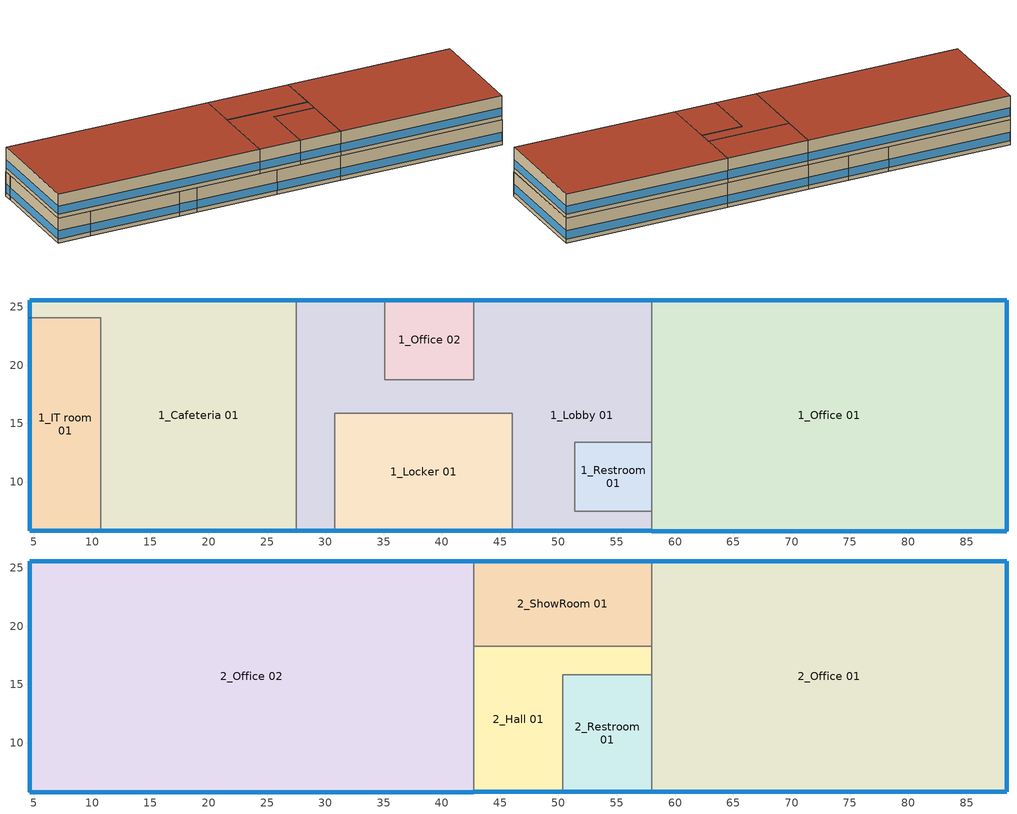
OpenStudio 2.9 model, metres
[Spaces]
1_Cafeteria 01
 floor ground: 27.5,25.58 27.5,5.77 10.73,5.77 10.73,24.06 4.64,24.06 4.64,25.58 z0
 wall outside: 10.73,5.77 27.5,5.77 / 27.5,25.58 4.64,25.58 4.64,24.06 z0:4.67
 wall to 1_IT room 01: 4.64,24.06 10.73,24.06 10.73,5.77 z0:4.67
 wall to 1_Lobby 01: 27.5,5.77 27.5,25.58 z0:4.67
 window: 10.76,5.77 27.47,5.77 / 27.47,25.58 4.66,25.58 z0.76:2.31; 4.64,25.56 4.64,24.09 z0.76:2.36
 roof outside: 27.5,5.77 27.5,25.58 4.64,25.58 4.64,24.06 10.73,24.06 10.73,5.77 z4.67
1_IT room 01
 floor ground: 10.73,24.06 10.73,5.77 4.64,5.77 4.64,24.06 z0
 wall outside: 4.64,24.06 4.64,5.77 10.73,5.77 z0:4.67
 window: 4.66,5.77 10.71,5.77 z0.76:2.32; 4.64,24.04 4.64,5.8 z0.76:2.31
 roof outside: 10.73,5.77 10.73,24.06 4.64,24.06 4.64,5.77 z4.67
1_Lobby 01
 floor ground: 57.98,25.58 57.98,13.37 51.37,13.37 51.37,7.47 57.98,7.47 57.98,5.77 46.04,5.77 46.04,15.88 30.8,15.88 30.8,5.77 27.5,5.77 27.5,25.58 35.12,25.58 35.12,18.73 42.74,18.73 42.74,25.58 z0
 wall outside: 46.04,5.77 57.98,5.77 / 27.5,5.77 30.8,5.77 / 35.12,25.58 27.5,25.58 / 57.98,25.58 42.74,25.58 z0:4.67
 wall to 1_Locker 01: 30.8,5.77 30.8,15.88 46.04,15.88 46.04,5.77 z0:4.67
 wall to 1_Office 02: 42.74,25.58 42.74,18.73 35.12,18.73 35.12,25.58 z0:4.67
 wall to 1_Office 01: 57.98,13.37 57.98,25.58 / 57.98,5.77 57.98,7.47 z0:4.67
 wall to 1_Restroom 01: 57.98,7.47 51.37,7.47 51.37,13.37 57.98,13.37 z0:4.67
 window: 57.95,25.58 42.76,25.58 / 46.07,5.77 57.95,5.77 / 35.09,25.58 27.52,25.58 z0.76:2.31; 27.52,5.77 30.78,5.77 z0.76:2.33
 roof outside: 57.98,5.77 57.98,7.47 51.37,7.47 51.37,13.37 57.98,13.37 57.98,25.58 42.74,25.58 42.74,18.73 35.12,18.73 35.12,25.58 27.5,25.58 27.5,5.77 30.8,5.77 30.8,15.88 46.04,15.88 46.04,5.77 z4.67
1_Locker 01
 floor ground: 46.04,15.88 46.04,5.77 30.8,5.77 30.8,15.88 z0
 wall outside: 30.8,5.77 46.04,5.77 z0:4.67
 window: 30.83,5.77 46.02,5.77 z0.76:2.31
 roof outside: 46.04,5.77 46.04,15.88 30.8,15.88 30.8,5.77 z4.67
1_Office 01
 floor ground: 88.46,25.58 88.46,5.77 57.98,5.77 57.98,25.58 z0
 wall outside: 57.98,5.77 88.46,5.77 88.46,25.58 57.98,25.58 z0:4.67
 wall to 1_Restroom 01: 57.98,13.37 57.98,7.47 z0:4.67
 window: 88.43,25.58 58,25.58 / 58,5.77 88.43,5.77 z0.76:2.3; 88.46,5.8 88.46,25.56 z0.76:2.31
1_Restroom 01
 floor ground: 57.98,13.37 57.98,7.47 51.37,7.47 51.37,13.37 z0
 roof outside: 57.98,7.47 57.98,13.37 51.37,13.37 51.37,7.47 z4.67
1_Office 02
 floor ground: 42.74,25.58 42.74,18.73 35.12,18.73 35.12,25.58 z0
 wall outside: 42.74,25.58 35.12,25.58 z0:4.67
 window: 42.71,25.58 35.14,25.58 z0.76:2.31
 roof outside: 42.74,18.73 42.74,25.58 35.12,25.58 35.12,18.73 z4.67
2_Office 02
 floor ground: 42.74,25.58 42.74,5.77 4.64,5.77 4.64,25.58 z4.67
 wall outside: 42.74,25.58 4.64,25.58 4.64,5.77 42.74,5.77 z4.67:9.25
 wall to 2_ShowRoom 01: 42.74,18.27 42.74,25.58 z4.67:9.25
 wall to 2_Hall 01: 42.74,5.77 42.74,18.27 z4.67:9.25
 window: 4.64,25.56 4.64,5.8 z5.43:6.95; 4.66,5.77 42.71,5.77 / 42.71,25.58 4.66,25.58 z5.43:6.94
 roof outside: 42.74,5.77 42.74,25.58 4.64,25.58 4.64,5.77 z9.25
2_Hall 01
 floor ground: 57.98,18.27 57.98,15.83 50.36,15.83 50.36,5.77 42.74,5.77 42.74,18.27 z4.67
 wall outside: 42.74,5.77 50.36,5.77 z4.67:9.25
 wall to 2_ShowRoom 01: 57.98,18.27 42.74,18.27 z4.67:9.25
 wall to 2_Office 01: 57.98,15.83 57.98,18.27 z4.67:9.25
 wall to 2_Restroom 01: 50.36,5.77 50.36,15.83 57.98,15.83 z4.67:9.25
 window: 42.76,5.77 50.33,5.77 z5.43:6.95
 roof outside: 50.36,5.77 50.36,15.83 57.98,15.83 57.98,18.27 42.74,18.27 42.74,5.77 z9.25
2_Restroom 01
 floor ground: 57.98,15.83 57.98,5.77 50.36,5.77 50.36,15.83 z4.67
 wall outside: 50.36,5.77 57.98,5.77 z4.67:9.25
 wall to 2_Office 01: 57.98,5.77 57.98,15.83 z4.67:9.25
 window: 50.38,5.77 57.95,5.77 z5.43:6.95
 roof outside: 57.98,5.77 57.98,15.83 50.36,15.83 50.36,5.77 z9.25
2_Office 01
 floor to 1_Office 01: 88.46,25.58 88.46,5.77 57.98,5.77 57.98,25.58 z4.67
 wall outside: 57.98,5.77 88.46,5.77 88.46,25.58 57.98,25.58 z4.67:9.25
 wall to 2_ShowRoom 01: 57.98,25.58 57.98,18.27 z4.67:9.25
 window: 88.46,5.8 88.46,25.56 z5.43:6.95; 58,5.77 88.43,5.77 / 88.43,25.58 58,25.58 z5.43:6.94
 roof outside: 88.46,5.77 88.46,25.58 57.98,25.58 57.98,5.77 z9.25
2_ShowRoom 01
 floor ground: 57.98,25.58 57.98,18.27 42.74,18.27 42.74,25.58 z4.67
 wall outside: 57.98,25.58 42.74,25.58 z4.67:9.25
 window: 57.95,25.58 42.76,25.58 z5.43:6.95
 roof outside: 57.98,18.27 57.98,25.58 42.74,25.58 42.74,18.27 z9.25
[Building]
Building 1: Space Type=189.1-2009 - Office - OpenOffice - CZ4-8; Default Construction Set=189.1-2009 - CZ5 - Office
[Site]
Site 1
[ClimateZones]
Climate Zone Institution Name 1=ASHRAE; Climate Zone Document Name 1=ANSI/ASHRAE Standard 169; Climate Zone Document Year 1=2006; Climate Zone Institution Name 2=CEC; Climate Zone Document Name 2=California Climate Zone Descriptions; Climate Zone Document Year 2=1995
[DefaultConstructionSet]
189.1-2009 - CZ5 - Office: Default Exterior Surface Constructions=Default Surface Constructions 13; Default Interior Surface Constructions=Default Surface Constructions 14; Default Ground Contact Surface Constructions=Default Surface Constructions 15; Default Exterior SubSurface Constructions=Default Sub Surface Constructions 9; Default Interior SubSurface Constructions=Default Sub Surface Constructions 10; Interior Partition Construction=Interior Partition
[DefaultSurfaceConstructions]
Name | Floor Construction | Wall Construction | Roof Ceiling Construction
Default Surface Constructions 13 | ExtSlabCarpet 4in ClimateZone 1-8 | ASHRAE 189.1-2009 ExtWall Mass ClimateZone 5 | ASHRAE 189.1-2009 ExtRoof IEAD ClimateZone 2-5
Default Surface Constructions 14 | Interior Floor | Interior Wall | Interior Ceiling
Default Surface Constructions 15 | ExtSlabCarpet 4in ClimateZone 1-8 | ExtSlabCarpet 4in ClimateZone 1-8 | ExtSlabCarpet 4in ClimateZone 1-8
[Construction]
ExtSlabCarpet 4in ClimateZone 1-8: MAT-CC05 4 HW CONCRETE, CP02 CARPET PAD
Interior Floor: F16 Acoustic tile, F05 Ceiling air space resistance, M11 100mm lightweight concrete
Interior Wall: G01a 19mm gypsum board, F04 Wall air space resistance, G01a 19mm gypsum board
Interior Ceiling: M11 100mm lightweight concrete, F05 Ceiling air space resistance, F16 Acoustic tile
Exterior Door: F08 Metal surface, I01 25mm insulation board
Interior Window: Clear 3mm
Interior Door; Interior Partition: G05 25mm wood
ASHRAE 189.1-2009 ExtRoof IEAD ClimateZone 2-5: Roof Membrane, Roof Insulation [21], Metal Decking
ASHRAE 189.1-2009 ExtWindow ClimateZone 4-5: Theoretical Glass [207]
ASHRAE 189.1-2009 ExtWall Mass ClimateZone 5: 1IN Stucco, 8IN Concrete HW, Wall Insulation [40], 1/2IN Gypsum
[Material] Thermal Absorptance=0.9
Name | Roughness | Thickness {m} | Conductivity {W/m-K} | Density {kg/m3} | Specific Heat {J/kg-K} | Solar Absorptance | Visible Absorptance
MAT-CC05 4 HW CONCRETE | Rough | 0.1016 | 1.311 | 2240 | 836.8 | 0.85 | 0.85
1IN Stucco | Smooth | 0.0253 | 0.6918 | 1858 | 837 | 0.92 | 0.92
8IN Concrete HW | MediumRough | 0.2033 | 1.7296 | 2243 | 837 | 0.65 | 0.65
1/2IN Gypsum | Smooth | 0.0127 | 0.16 | 784.9 | 830 | 0.4 | 0.4
Roof Membrane | VeryRough | 0.0095 | 0.16 | 1121.29 | 1460 | 0.7 | 0.7
Metal Decking | MediumSmooth | 0.0015 | 45.006 | 7680 | 418.4 | 0.6 | 0.6
F16 Acoustic tile | MediumSmooth | 0.0191 | 0.06 | 368 | 590 | 0.3 | 0.3
M11 100mm lightweight concrete | MediumRough | 0.1016 | 0.53 | 1280 | 840 | 0.5 | 0.5
G01a 19mm gypsum board | MediumSmooth | 0.019 | 0.16 | 800 | 1090 | 0.4 | 0.4
F08 Metal surface | Smooth | 0.0008 | 45.28 | 7824 | 500 | 0.7 | 0.7
I01 25mm insulation board | MediumRough | 0.0254 | 0.03 | 43 | 1210 | 0.6 | 0.6
G05 25mm wood | MediumSmooth | 0.0254 | 0.15 | 608 | 1630 | 0.5 | 0.5
Roof Insulation [21] | MediumRough | 0.2105 | 0.049 | 265 | 836.8 | 0.7 | 0.7
Wall Insulation [40] | MediumRough | 0.0794 | 0.0432 | 91 | 837 | 0.5 | 0.5
[Material:NoMass]
CP02 CARPET PAD: Roughness=Smooth; Thermal Resistance {m2-K/W}=0.1; Thermal Absorptance=0.9; Solar Absorptance=0.8; Visible Absorptance=0.8
[Material:AirGap]
Name | Thermal Resistance {m2-K/W}
F05 Ceiling air space resistance | 0.18
F04 Wall air space resistance | 0.15
[DefaultSubSurfaceConstructions]
Name | Fixed Window Construction | Operable Window Construction | Door Construction | Tubular Daylight Dome Construction | Tubular Daylight Diffuser Construction
Default Sub Surface Constructions 9 | ASHRAE 189.1-2009 ExtWindow ClimateZone 4-5 | ASHRAE 189.1-2009 ExtWindow ClimateZone 4-5 | Exterior Door | Interior Window | Interior Window
Default Sub Surface Constructions 10 | Interior Window | Interior Window | Interior Door
[WindowMaterial:Glazing] Optical Data Type=SpectralAverage; Thickness {m}=0.003; Back Side Solar Reflectance at Normal Incidence=0; Back Side Visible Reflectance at Normal Incidence=0; Infrared Transmittance at Normal Incidence=0; Dirt Correction Factor for Solar and Visible Transmittance=1; Solar Diffusing=No
Name | Solar Transmittance at Normal Incidence | Front Side Solar Reflectance at Normal Incidence | Visible Transmittance at Normal Incidence | Front Side Visible Reflectance at Normal Incidence | Front Side Infrared Hemispherical Emissivity | Back Side Infrared Hemispherical Emissivity | Conductivity {W/m-K}
Clear 3mm | 0.837 | 0.075 | 0.898 | 0.081 | 0.84 | 0.84 | 0.9
Theoretical Glass [207] | 0.3311 | 0.6189 | 0.44 | 0.51 | 0.9 | 0.9 | 0.0133
[WindowMaterial:Blind]
Window Material Blind 1: Slat Width {m}=0.025; Slat Separation {m}=0.01875; Front Side Slat Beam Solar Reflectance=0.5; Back Side Slat Beam Solar Reflectance=0.5; Front Side Slat Diffuse Solar Reflectance=0.5; Back Side Slat Diffuse Solar Reflectance=0.5; Slat Beam Visible Transmittance=0
[SpaceType] Standards Building Type=Office
Name | Default Schedule Set | Design Specification Outdoor Air Object | Standards Space Type
189.1-2009 - Office - BreakRoom - CZ1-3 | 189.1-2009 - Office - BreakRoom - CZ1-3 Schedule Set | 189.1-2009 - Office - BreakRoom - CZ1-3 Ventilation | BreakRoom
189.1-2009 - Office - ClosedOffice - CZ1-3 | 189.1-2009 - Office - ClosedOffice - CZ1-3 Schedule Set | 189.1-2009 - Office - ClosedOffice - CZ1-3 Ventilation | ClosedOffice
189.1-2009 - Office - Conference - CZ1-3 | 189.1-2009 - Office - Conference - CZ1-3 Schedule Set | 189.1-2009 - Office - Conference - CZ1-3 Ventilation | Conference
189.1-2009 - Office - Corridor - CZ1-3 | 189.1-2009 - Office - Corridor - CZ1-3 Schedule Set | 189.1-2009 - Office - Corridor - CZ1-3 Ventilation | Corridor
189.1-2009 - Office - IT_Room - CZ1-3 | 189.1-2009 - Office - IT_Room - CZ1-3 Schedule Set | 189.1-2009 - Office - IT_Room - CZ1-3 Ventilation | IT_Room
189.1-2009 - Office - Lobby - CZ1-3 | 189.1-2009 - Office - Lobby - CZ1-3 Schedule Set | 189.1-2009 - Office - Lobby - CZ1-3 Ventilation | Lobby
189.1-2009 - Office - OpenOffice - CZ1-3 | 189.1-2009 - Office - OpenOffice - CZ1-3 Schedule Set | 189.1-2009 - Office - OpenOffice - CZ1-3 Ventilation | OpenOffice
189.1-2009 - Office - Restroom - CZ1-3 | 189.1-2009 - Office - Restroom - CZ1-3 Schedule Set | 189.1-2009 - Office - Restroom - CZ1-3 Ventilation | Restroom
189.1-2009 - Office - Vending - CZ1-3 | 189.1-2009 - Office - Vending - CZ1-3 Schedule Set | 189.1-2009 - Office - Vending - CZ1-3 Ventilation | Vending
189.1-2009 - Office - OpenOffice - CZ4-8 | 189.1-2009 - Office - OpenOffice - CZ4-8 Schedule Set | 189.1-2009 - Office - OpenOffice - CZ4-8 Ventilation | OpenOffice
[DefaultScheduleSet] People Activity Level Schedule=Office Activity; Lighting Schedule=Office Bldg Light; Electric Equipment Schedule=Office Bldg Equip; Infiltration Schedule=Office Infil Quarter On
Name | Number of People Schedule
189.1-2009 - Office - BreakRoom - CZ1-3 Schedule Set; 189.1-2009 - Office - Conference - CZ1-3 Schedule Set; 189.1-2009 - Office - IT_Room - CZ1-3 Schedule Set; 189.1-2009 - Office - Lobby - CZ1-3 Schedule Set; 189.1-2009 - Office - Restroom - CZ1-3 Schedule Set; 189.1-2009 - Office - Vending - CZ1-3 Schedule Set | Office Misc Occ
189.1-2009 - Office - ClosedOffice - CZ1-3 Schedule Set; 189.1-2009 - Office - Corridor - CZ1-3 Schedule Set; 189.1-2009 - Office - OpenOffice - CZ1-3 Schedule Set; 189.1-2009 - Office - OpenOffice - CZ4-8 Schedule Set | Office Work Occ
[Lights:Definition] Design Level Calculation Method=Watts/Area
Name | Watts per Space Floor Area {W/m2}
189.1-2009 - Office - BreakRoom - CZ1-3 Lights Definition | 11.625
189.1-2009 - Office - ClosedOffice - CZ1-3 Lights Definition; 189.1-2009 - Office - IT_Room - CZ1-3 Lights Definition; 189.1-2009 - Office - OpenOffice - CZ1-3 Lights Definition; 189.1-2009 - Office - OpenOffice - CZ4-8 Lights Definition | 10.6563
189.1-2009 - Office - Conference - CZ1-3 Lights Definition; 189.1-2009 - Office - Lobby - CZ1-3 Lights Definition | 12.5938
189.1-2009 - Office - Corridor - CZ1-3 Lights Definition; 189.1-2009 - Office - Vending - CZ1-3 Lights Definition | 4.84376
189.1-2009 - Office - Restroom - CZ1-3 Lights Definition | 8.71877
[Lights]
Name | Lights Definition | Space or SpaceType
189.1-2009 - Office - BreakRoom - CZ1-3 Lights | 189.1-2009 - Office - BreakRoom - CZ1-3 Lights Definition | 189.1-2009 - Office - BreakRoom - CZ1-3
189.1-2009 - Office - ClosedOffice - CZ1-3 Lights | 189.1-2009 - Office - ClosedOffice - CZ1-3 Lights Definition | 189.1-2009 - Office - ClosedOffice - CZ1-3
189.1-2009 - Office - Conference - CZ1-3 Lights | 189.1-2009 - Office - Conference - CZ1-3 Lights Definition | 189.1-2009 - Office - Conference - CZ1-3
189.1-2009 - Office - Corridor - CZ1-3 Lights | 189.1-2009 - Office - Corridor - CZ1-3 Lights Definition | 189.1-2009 - Office - Corridor - CZ1-3
189.1-2009 - Office - IT_Room - CZ1-3 Lights | 189.1-2009 - Office - IT_Room - CZ1-3 Lights Definition | 189.1-2009 - Office - IT_Room - CZ1-3
189.1-2009 - Office - Lobby - CZ1-3 Lights | 189.1-2009 - Office - Lobby - CZ1-3 Lights Definition | 189.1-2009 - Office - Lobby - CZ1-3
189.1-2009 - Office - OpenOffice - CZ1-3 Lights | 189.1-2009 - Office - OpenOffice - CZ1-3 Lights Definition | 189.1-2009 - Office - OpenOffice - CZ1-3
189.1-2009 - Office - Restroom - CZ1-3 Lights | 189.1-2009 - Office - Restroom - CZ1-3 Lights Definition | 189.1-2009 - Office - Restroom - CZ1-3
189.1-2009 - Office - Vending - CZ1-3 Lights | 189.1-2009 - Office - Vending - CZ1-3 Lights Definition | 189.1-2009 - Office - Vending - CZ1-3
189.1-2009 - Office - OpenOffice - CZ4-8 Lights | 189.1-2009 - Office - OpenOffice - CZ4-8 Lights Definition | 189.1-2009 - Office - OpenOffice - CZ4-8
[DesignSpecification:OutdoorAir] Outdoor Air Method=Sum
Name | Outdoor Air Flow per Person {m3/s-person} | Outdoor Air Flow per Floor Area {m3/s-m2}
189.1-2009 - Office - BreakRoom - CZ1-3 Ventilation; 189.1-2009 - Office - Lobby - CZ1-3 Ventilation | 0.00707921
189.1-2009 - Office - ClosedOffice - CZ1-3 Ventilation; 189.1-2009 - Office - Conference - CZ1-3 Ventilation; 189.1-2009 - Office - OpenOffice - CZ1-3 Ventilation; 189.1-2009 - Office - OpenOffice - CZ4-8 Ventilation | 0.00943895
189.1-2009 - Office - Corridor - CZ1-3 Ventilation; 189.1-2009 - Office - IT_Room - CZ1-3 Ventilation; 189.1-2009 - Office - Vending - CZ1-3 Ventilation |  | 0.000254
189.1-2009 - Office - Restroom - CZ1-3 Ventilation |  | 0.0048768
[People:Definition] Number of People Calculation Method=People/Area; Fraction Radiant=0.3
Name | People per Space Floor Area {person/m2}
189.1-2009 - Office - BreakRoom - CZ1-3 People Definition; 189.1-2009 - Office - Conference - CZ1-3 People Definition | 0.538196
189.1-2009 - Office - ClosedOffice - CZ1-3 People Definition | 0.0511286
189.1-2009 - Office - Corridor - CZ1-3 People Definition; 189.1-2009 - Office - Vending - CZ1-3 People Definition | 0.0107639
189.1-2009 - Office - IT_Room - CZ1-3 People Definition | 0.0538196
189.1-2009 - Office - Lobby - CZ1-3 People Definition; 189.1-2009 - Office - Restroom - CZ1-3 People Definition | 0.107639
189.1-2009 - Office - OpenOffice - CZ1-3 People Definition; 189.1-2009 - Office - OpenOffice - CZ4-8 People Definition | 0.0565105
[People]
Name | People Definition | Space or SpaceType
189.1-2009 - Office - BreakRoom - CZ1-3 People | 189.1-2009 - Office - BreakRoom - CZ1-3 People Definition | 189.1-2009 - Office - BreakRoom - CZ1-3
189.1-2009 - Office - ClosedOffice - CZ1-3 People | 189.1-2009 - Office - ClosedOffice - CZ1-3 People Definition | 189.1-2009 - Office - ClosedOffice - CZ1-3
189.1-2009 - Office - Conference - CZ1-3 People | 189.1-2009 - Office - Conference - CZ1-3 People Definition | 189.1-2009 - Office - Conference - CZ1-3
189.1-2009 - Office - Corridor - CZ1-3 People | 189.1-2009 - Office - Corridor - CZ1-3 People Definition | 189.1-2009 - Office - Corridor - CZ1-3
189.1-2009 - Office - IT_Room - CZ1-3 People | 189.1-2009 - Office - IT_Room - CZ1-3 People Definition | 189.1-2009 - Office - IT_Room - CZ1-3
189.1-2009 - Office - Lobby - CZ1-3 People | 189.1-2009 - Office - Lobby - CZ1-3 People Definition | 189.1-2009 - Office - Lobby - CZ1-3
189.1-2009 - Office - OpenOffice - CZ1-3 People | 189.1-2009 - Office - OpenOffice - CZ1-3 People Definition | 189.1-2009 - Office - OpenOffice - CZ1-3
189.1-2009 - Office - Restroom - CZ1-3 People | 189.1-2009 - Office - Restroom - CZ1-3 People Definition | 189.1-2009 - Office - Restroom - CZ1-3
189.1-2009 - Office - Vending - CZ1-3 People | 189.1-2009 - Office - Vending - CZ1-3 People Definition | 189.1-2009 - Office - Vending - CZ1-3
189.1-2009 - Office - OpenOffice - CZ4-8 People | 189.1-2009 - Office - OpenOffice - CZ4-8 People Definition | 189.1-2009 - Office - OpenOffice - CZ4-8
[SpaceInfiltration:DesignFlowRate] Design Flow Rate Calculation Method=Flow/ExteriorArea
Name | Space or SpaceType | Flow per Exterior Surface Area {m3/s-m2}
189.1-2009 - Office - BreakRoom - CZ1-3 Infiltration | 189.1-2009 - Office - BreakRoom - CZ1-3 | 0.00030226
189.1-2009 - Office - ClosedOffice - CZ1-3 Infiltration | 189.1-2009 - Office - ClosedOffice - CZ1-3 | 0.00030226
189.1-2009 - Office - Conference - CZ1-3 Infiltration | 189.1-2009 - Office - Conference - CZ1-3 | 0.00030226
189.1-2009 - Office - Corridor - CZ1-3 Infiltration | 189.1-2009 - Office - Corridor - CZ1-3 | 0.00030226
189.1-2009 - Office - IT_Room - CZ1-3 Infiltration | 189.1-2009 - Office - IT_Room - CZ1-3 | 0.00030226
189.1-2009 - Office - Lobby - CZ1-3 Infiltration | 189.1-2009 - Office - Lobby - CZ1-3 | 0.00030226
189.1-2009 - Office - OpenOffice - CZ1-3 Infiltration | 189.1-2009 - Office - OpenOffice - CZ1-3 | 0.00030226
189.1-2009 - Office - Restroom - CZ1-3 Infiltration | 189.1-2009 - Office - Restroom - CZ1-3 | 0.00030226
189.1-2009 - Office - Vending - CZ1-3 Infiltration | 189.1-2009 - Office - Vending - CZ1-3 | 0.00030226
189.1-2009 - Office - OpenOffice - CZ4-8 Infiltration | 189.1-2009 - Office - OpenOffice - CZ4-8 | 0.000226568
[ElectricEquipment:Definition] Design Level Calculation Method=Watts/Area
Name | Watts per Space Floor Area {W/m2}
189.1-2009 - Office - BreakRoom - CZ1-3 Electric Equipment Definition | 48.007
189.1-2009 - Office - ClosedOffice - CZ1-3 Electric Equipment Definition | 6.8889
189.1-2009 - Office - Conference - CZ1-3 Electric Equipment Definition | 3.98265
189.1-2009 - Office - Corridor - CZ1-3 Electric Equipment Definition | 1.72223
189.1-2009 - Office - IT_Room - CZ1-3 Electric Equipment Definition | 16.7917
189.1-2009 - Office - Lobby - CZ1-3 Electric Equipment Definition; 189.1-2009 - Office - Restroom - CZ1-3 Electric Equipment Definition | 0.753474
189.1-2009 - Office - OpenOffice - CZ1-3 Electric Equipment Definition; 189.1-2009 - Office - OpenOffice - CZ4-8 Electric Equipment Definition | 7.64238
189.1-2009 - Office - Vending - CZ1-3 Electric Equipment Definition | 41.4411
[ElectricEquipment]
Name | Electric Equipment Definition | Space or SpaceType
189.1-2009 - Office - BreakRoom - CZ1-3 Electric Equipment | 189.1-2009 - Office - BreakRoom - CZ1-3 Electric Equipment Definition | 189.1-2009 - Office - BreakRoom - CZ1-3
189.1-2009 - Office - ClosedOffice - CZ1-3 Electric Equipment | 189.1-2009 - Office - ClosedOffice - CZ1-3 Electric Equipment Definition | 189.1-2009 - Office - ClosedOffice - CZ1-3
189.1-2009 - Office - Conference - CZ1-3 Electric Equipment | 189.1-2009 - Office - Conference - CZ1-3 Electric Equipment Definition | 189.1-2009 - Office - Conference - CZ1-3
189.1-2009 - Office - Corridor - CZ1-3 Electric Equipment | 189.1-2009 - Office - Corridor - CZ1-3 Electric Equipment Definition | 189.1-2009 - Office - Corridor - CZ1-3
189.1-2009 - Office - IT_Room - CZ1-3 Electric Equipment | 189.1-2009 - Office - IT_Room - CZ1-3 Electric Equipment Definition | 189.1-2009 - Office - IT_Room - CZ1-3
189.1-2009 - Office - Lobby - CZ1-3 Electric Equipment | 189.1-2009 - Office - Lobby - CZ1-3 Electric Equipment Definition | 189.1-2009 - Office - Lobby - CZ1-3
189.1-2009 - Office - OpenOffice - CZ1-3 Electric Equipment | 189.1-2009 - Office - OpenOffice - CZ1-3 Electric Equipment Definition | 189.1-2009 - Office - OpenOffice - CZ1-3
189.1-2009 - Office - Restroom - CZ1-3 Electric Equipment | 189.1-2009 - Office - Restroom - CZ1-3 Electric Equipment Definition | 189.1-2009 - Office - Restroom - CZ1-3
189.1-2009 - Office - Vending - CZ1-3 Electric Equipment | 189.1-2009 - Office - Vending - CZ1-3 Electric Equipment Definition | 189.1-2009 - Office - Vending - CZ1-3
189.1-2009 - Office - OpenOffice - CZ4-8 Electric Equipment | 189.1-2009 - Office - OpenOffice - CZ4-8 Electric Equipment Definition | 189.1-2009 - Office - OpenOffice - CZ4-8
[ThermostatSetpoint:DualSetpoint]
Thermal Zone: 1_Office 01 Thermostat: Heating Setpoint Temperature Schedule=Medium Office HtgSetp; Cooling Setpoint Temperature Schedule=Medium Office ClgSetp
[ShadingControl]
Shading Control 1: Shading Type=InteriorBlind; Shading Device Material=Window Material Blind 1
[BuildingStory] Nominal Z Coordinate {m}=0
Name | Nominal Floor to Floor Height {m}
Building Story 1 | 4.6736
Building Story 2 | 4.572
[Space]
Name | Space Type | Building Story | Thermal Zone
1_Cafeteria 01 | 189.1-2009 - Office - Vending - CZ1-3 | Building Story 1 | Thermal Zone: 1_Cafeteria 01
1_IT room 01 | 189.1-2009 - Office - IT_Room - CZ1-3 | Building Story 1 | Thermal Zone: 1_IT room 01
1_Lobby 01 | 189.1-2009 - Office - Lobby - CZ1-3 | Building Story 1 | Thermal Zone: 1_Lobby 01
1_Locker 01 | 189.1-2009 - Office - BreakRoom - CZ1-3 | Building Story 1 | Thermal Zone: 1_Locker 01
1_Office 01 | 189.1-2009 - Office - OpenOffice - CZ1-3 | Building Story 1 | Thermal Zone: 1_Office 01
1_Restroom 01 | 189.1-2009 - Office - Restroom - CZ1-3 | Building Story 1 | Thermal Zone: 1_Restroom 01
1_Office 02 | 189.1-2009 - Office - ClosedOffice - CZ1-3 | Building Story 1 | Thermal Zone: 1_Office 02
2_Office 02 | 189.1-2009 - Office - OpenOffice - CZ1-3 | Building Story 2 | Thermal Zone: 2_Office 02
2_Hall 01 | 189.1-2009 - Office - Corridor - CZ1-3 | Building Story 2 | Thermal Zone: 2_Hall 01
2_Restroom 01 | 189.1-2009 - Office - Restroom - CZ1-3 | Building Story 2 | Thermal Zone: 2_Restroom 01
2_Office 01 | 189.1-2009 - Office - OpenOffice - CZ1-3 | Building Story 2 | Thermal Zone: 2_Office 01
2_ShowRoom 01 | 189.1-2009 - Office - Conference - CZ1-3 | Building Story 2 | Thermal Zone: 2_ShowRoom 01
[ThermalZone]
Name | Use Ideal Air Loads | Thermostat
Thermal Zone: 2_Office 02; Thermal Zone: 1_Cafeteria 01; Thermal Zone: 1_IT room 01; Thermal Zone: 1_Lobby 01; Thermal Zone: 1_Locker 01; Thermal Zone: 2_Hall 01; Thermal Zone: 2_Office 01; Thermal Zone: 1_Restroom 01; Thermal Zone: 1_Office 02; Thermal Zone: 2_Restroom 01; Thermal Zone: 2_ShowRoom 01 | No
Thermal Zone: 1_Office 01 | Yes | Thermal Zone: 1_Office 01 Thermostat
[Sizing:Zone] Zone Cooling Design Supply Air Temperature Input Method=SupplyAirTemperature; Zone Cooling Design Supply Air Temperature {C}=14; Zone Cooling Design Supply Air Temperature Difference {deltaC}=11.11; Zone Heating Design Supply Air Temperature Input Method=SupplyAirTemperature; Zone Heating Design Supply Air Temperature {C}=40; Zone Heating Design Supply Air Temperature Difference {deltaC}=11.11; Zone Cooling Design Supply Air Humidity Ratio {kg-H2O/kg-air}=0.0085; Zone Heating Design Supply Air Humidity Ratio {kg-H2O/kg-air}=0.008; Cooling Design Air Flow Method=DesignDay; Heating Design Air Flow Method=DesignDay; Account for Dedicated Outdoor Air System=No; Dedicated Outdoor Air System Control Strategy=NeutralSupplyAir; Dedicated Outdoor Air Low Setpoint Temperature for Design {C}=autosize; Dedicated Outdoor Air High Setpoint Temperature for Design {C}=autosize
Thermal Zone: 2_Office 02; Thermal Zone: 1_Cafeteria 01; Thermal Zone: 1_IT room 01; Thermal Zone: 1_Lobby 01; Thermal Zone: 1_Locker 01; Thermal Zone: 2_Hall 01; Thermal Zone: 1_Office 01; Thermal Zone: 2_Office 01; Thermal Zone: 1_Restroom 01; Thermal Zone: 1_Office 02; Thermal Zone: 2_Restroom 01; Thermal Zone: 2_ShowRoom 01
[Schedule:Ruleset]
Name | Default Day Schedule | Summer Design Day Schedule | Winter Design Day Schedule
Office Bldg Light | Office Bldg Light Default Schedule | Office Bldg Light Summer Design Day | Office Bldg Light Winter Design Day
Office Misc Occ | Office Bldg Occ Default Schedule 1 | Office Bldg Occ Summer Design Day 1 | Office Bldg Occ Winter Design Day 1
Office Activity | Office Activity Default Schedule | Office Activity Summer Design Day | Office Activity Winter Design Day
Office Infil Quarter On | Office Infil Quarter On Default Schedule | Office Infil Quarter On Summer Design Day | Office Infil Quarter On Winter Design Day
Office Bldg Equip | Office Bldg Equip Default Schedule | Office Bldg Equip Summer Design Day | Office Bldg Equip Winter Design Day
Medium Office HtgSetp | Medium Office HtgSetp Default Schedule | Medium Office HtgSetp Summer Design Day | Medium Office HtgSetp Winter Design Day
Medium Office ClgSetp | Medium Office ClgSetp Default Schedule | Medium Office ClgSetp Summer Design Day | Medium Office ClgSetp Winter Design Day
Office Work Occ | Office Bldg Occ Default Schedule | Office Bldg Occ Summer Design Day | Office Bldg Occ Winter Design Day
[Schedule:Day]
Office Bldg Light Default Schedule: 5, 0, 0.05, 7, 0, 0.1, 8, 0, 0.3, 17, 0, 0.9, 18, 0, 0.7, 20, 0, 0.5, 22, 0, 0.3, 23, 0, 0.1, 24, 0, 0.05
Office Bldg Light Summer Design Day; Office Infil Quarter On Rule 1 Day Schedule; Office Bldg Equip Summer Design Day: 24, 0, 1
Office Bldg Light Winter Design Day; Office Bldg Occ Winter Design Day 1; Office Bldg Occ Rule 1 Day Schedule 1; Office Bldg Equip Winter Design Day; Office Bldg Occ Winter Design Day; Office Bldg Occ Rule 1 Day Schedule: 24, 0, 0
Office Bldg Light Rule 1 Day Schedule: 24, 0, 0.05
Office Bldg Light Rule 2 Day Schedule: 6, 0, 0.05, 8, 0, 0.1, 14, 0, 0.5, 17, 0, 0.15, 24, 0, 0.05
Office Bldg Occ Default Schedule 1: 6, 0, 0, 7, 0, 0.1, 8, 0, 0.2, 20, 0, 0.4, 22, 0, 0.1, 24, 0, 0.05
Office Bldg Occ Summer Design Day 1; Office Bldg Occ Summer Design Day: 6, 0, 0, 22, 0, 1, 24, 0, 0.05
Office Bldg Occ Rule 2 Day Schedule 1: 6, 0, 0, 8, 0, 0.1, 14, 0, 0.25, 17, 0, 0.1, 24, 0, 0
Office Activity Default Schedule; Office Activity Summer Design Day; Office Activity Winter Design Day: 24, 0, 132
Office Infil Quarter On Default Schedule; Office Infil Quarter On Summer Design Day: 6, 0, 1, 22, 0, 0.25, 24, 0, 1
Office Infil Quarter On Winter Design Day; Office Infil Quarter On Rule 2 Day Schedule: 6, 0, 1, 18, 0, 0.25, 24, 0, 1
Office Bldg Equip Default Schedule: 8, 0, 0.4, 12, 0, 0.9, 13, 0, 0.8, 17, 0, 0.9, 18, 0, 0.8, 20, 0, 0.6, 22, 0, 0.5, 24, 0, 0.4
Office Bldg Equip Rule 1 Day Schedule: 24, 0, 0.3
Office Bldg Equip Rule 2 Day Schedule: 6, 0, 0.3, 8, 0, 0.4, 14, 0, 0.5, 17, 0, 0.35, 24, 0, 0.3
Medium Office HtgSetp Default Schedule: 6, 0, 15.6, 22, 0, 21, 24, 0, 15.6
Medium Office HtgSetp Summer Design Day; Medium Office HtgSetp Rule 1 Day Schedule: 24, 0, 15.6
Medium Office HtgSetp Winter Design Day: 24, 0, 21
Medium Office HtgSetp Rule 2 Day Schedule: 6, 0, 15.6, 18, 0, 21, 24, 0, 15.6
Medium Office ClgSetp Default Schedule; Medium Office ClgSetp Summer Design Day: 6, 0, 26.7, 22, 0, 24, 24, 0, 26.7
Medium Office ClgSetp Winter Design Day; Medium Office ClgSetp Rule 1 Day Schedule: 24, 0, 26.7
Medium Office ClgSetp Rule 2 Day Schedule: 6, 0, 26.7, 18, 0, 24, 24, 0, 26.7
Office Bldg Occ Default Schedule: 6, 0, 0, 7, 0, 0.1, 8, 0, 0.2, 12, 0, 0.85, 13, 0, 0.5, 17, 0, 0.85, 18, 0, 0.7, 20, 0, 0.4, 22, 0, 0.1, 24, 0, 0.05
Office Bldg Occ Rule 2 Day Schedule: 6, 0, 0, 8, 0, 0.1, 14, 0, 0.4, 17, 0, 0.1, 24, 0, 0
[Schedule:Rule] Apply Monday=No; Apply Tuesday=No; Apply Wednesday=No; Apply Thursday=No; Apply Friday=No; Date Specification Type=DateRange; Start Month=1; Start Day=1; End Month=12; End Day=31
Name | Schedule Ruleset | Rule Order | Day Schedule | Apply Sunday | Apply Saturday
Office Bldg Light Rule 1 | Office Bldg Light | 0 | Office Bldg Light Rule 1 Day Schedule | Yes | No
Office Bldg Light Rule 2 | Office Bldg Light | 1 | Office Bldg Light Rule 2 Day Schedule | No | Yes
Office Misc Occ Rule 1 | Office Misc Occ | 0 | Office Bldg Occ Rule 1 Day Schedule 1 | Yes | No
Office Misc Occ Rule 2 | Office Misc Occ | 1 | Office Bldg Occ Rule 2 Day Schedule 1 | No | Yes
Office Infil Quarter On Rule 1 | Office Infil Quarter On | 0 | Office Infil Quarter On Rule 1 Day Schedule | Yes | No
Office Infil Quarter On Rule 2 | Office Infil Quarter On | 1 | Office Infil Quarter On Rule 2 Day Schedule | No | Yes
Office Bldg Equip Rule 1 | Office Bldg Equip | 0 | Office Bldg Equip Rule 1 Day Schedule | Yes | No
Office Bldg Equip Rule 2 | Office Bldg Equip | 1 | Office Bldg Equip Rule 2 Day Schedule | No | Yes
Medium Office HtgSetp Rule 1 | Medium Office HtgSetp | 0 | Medium Office HtgSetp Rule 1 Day Schedule | Yes | No
Medium Office HtgSetp Rule 2 | Medium Office HtgSetp | 1 | Medium Office HtgSetp Rule 2 Day Schedule | No | Yes
Medium Office ClgSetp Rule 1 | Medium Office ClgSetp | 0 | Medium Office ClgSetp Rule 1 Day Schedule | Yes | No
Medium Office ClgSetp Rule 2 | Medium Office ClgSetp | 1 | Medium Office ClgSetp Rule 2 Day Schedule | No | Yes
Office Work Occ Rule 1 | Office Work Occ | 0 | Office Bldg Occ Rule 1 Day Schedule | Yes | No
Office Work Occ Rule 2 | Office Work Occ | 1 | Office Bldg Occ Rule 2 Day Schedule | No | Yes
